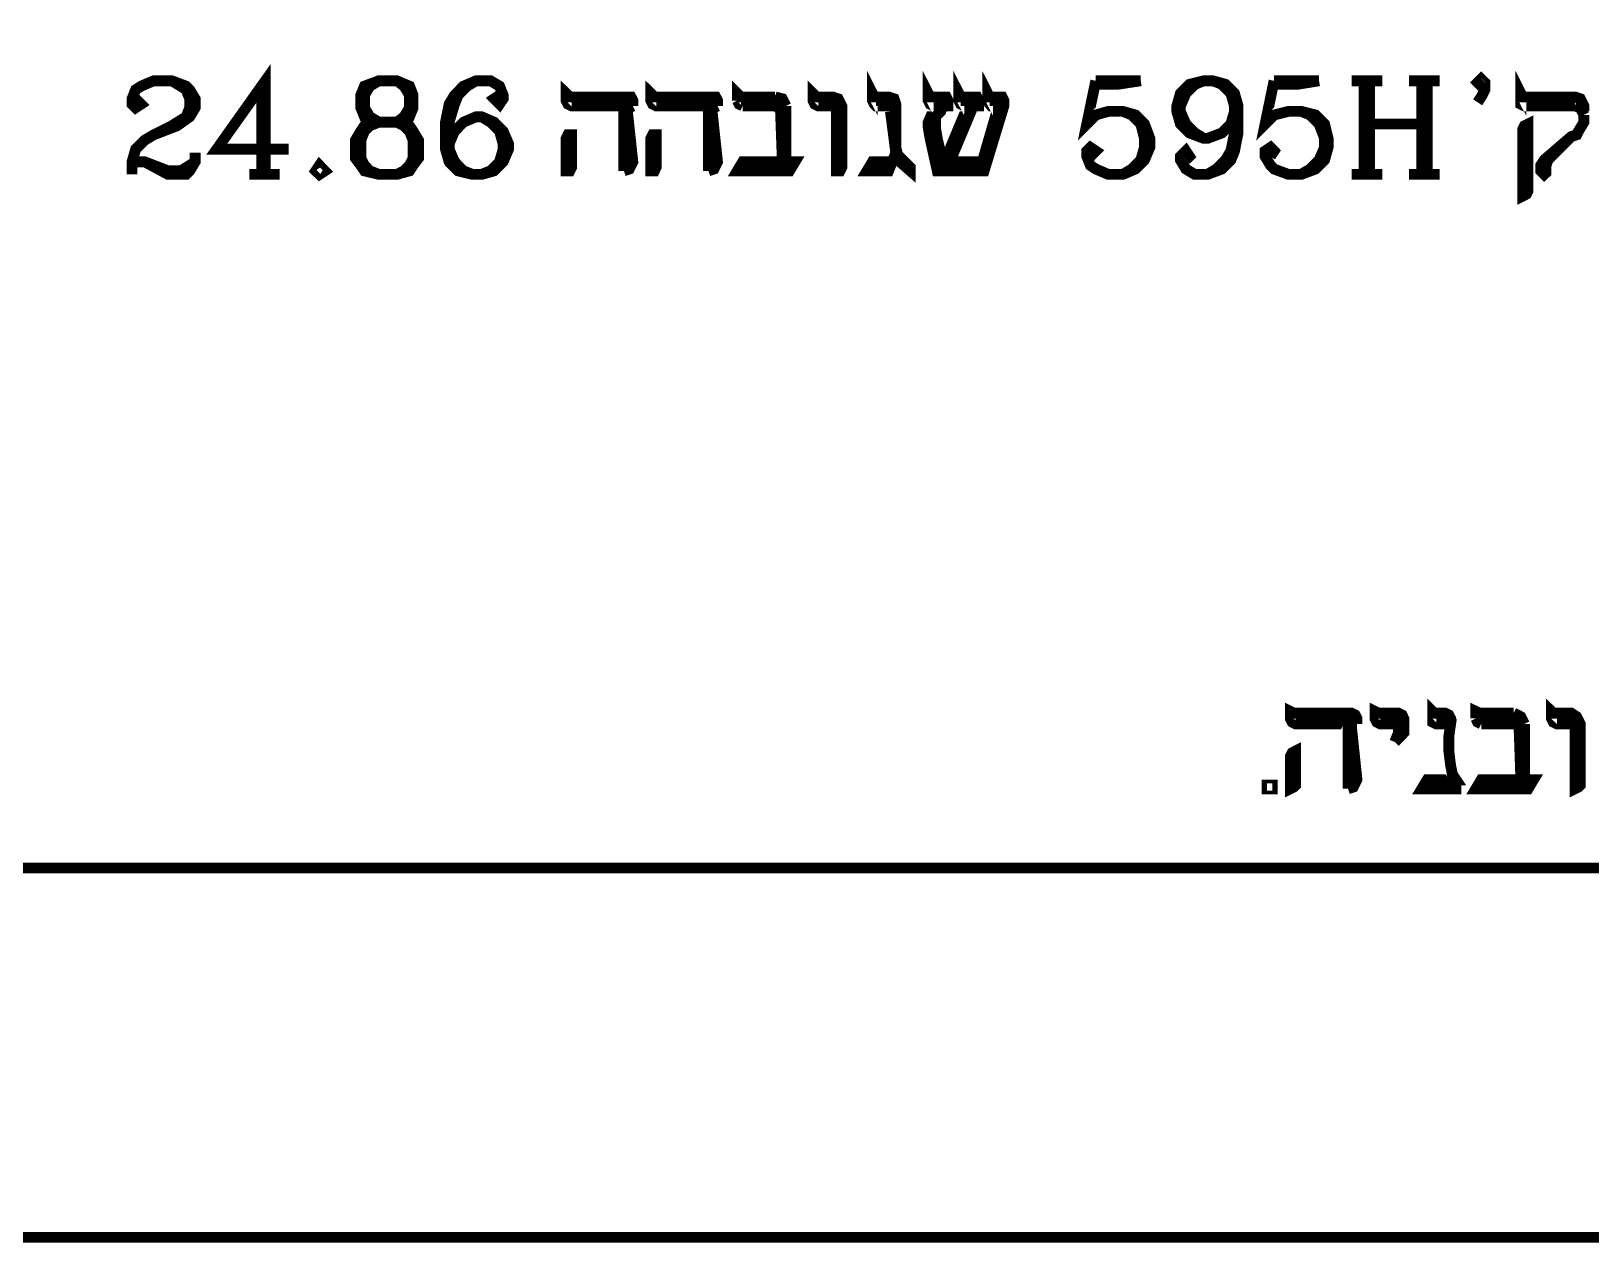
# Model space of a CAD drawing. Extents: x -6935 to 6681, y -4073 to 3778.
# Drawn here: x 3948 to 4797, y -4073 to -3413 of the extents above; entities that cross this region are included whole.
import ezdxf

# ---------------------------------------------------------------- set-up
doc = ezdxf.new("R2010")
doc.units = 0
doc.header["$MEASUREMENT"] = 0

msp = doc.modelspace()

# ---------------------------------------------------------------- linework, layer by layer
at = {"color": 0, "const_width": 5.882508833876793}
for points in [[(6677.84565297868, -4069.668355960762), (6677.84565297868, 3774.663056522774), (-3865.547875738412, 3774.663056522776), (-3865.547875738412, -4069.668355960762), (6677.84565297868, -4069.668355960762)], [(6476.879150683413, -3868.668911616026), (6476.879150683413, 3573.657729669204), (-3663.601347471422, 3573.657729669207), (-3663.601347471422, -3868.668911616026), (6476.879150683413, -3868.668911616026)], [(6476.879150683413, -3868.668911616026), (6476.879150683413, 3573.657729669204), (-3663.601347471422, 3573.657729669207), (-3663.601347471422, -3868.668911616026), (6476.879150683413, -3868.668911616026)], [(4477.773231087558, -3451.004901901942), (4477.773231087558, -3453.969686354214), (4467.020004939232, -3489.27062186631), (4441.519329144376, -3489.27062186631), (4437.601578261014, -3471.623095364679), (4436.601551759255, -3465.717056495466), (4436.601551759255, -3462.781684587362), (4440.531067660284, -3453.969686354214), (4439.542806176192, -3453.969686354214), (4437.601578261014, -3452.981424870122), (4436.601551759255, -3451.004901901942), (4436.601551759255, -3447.110681053914), (4437.601578261014, -3449.057791477926), (4446.407693985328, -3449.057791477926), (4447.395955469419, -3451.004901901942), (4447.395955469419, -3453.969686354214), (4444.45470105248, -3453.969686354214), (4443.466439568389, -3456.910940771152), (4440.531067660284, -3459.840430170424), (4440.531067660284, -3465.717056495466), (4441.519329144376, -3471.623095364679), (4444.45470105248, -3484.352844481186), (4445.442962536572, -3484.352844481186), (4458.178594161915, -3453.969686354214), (4456.237366246734, -3453.969686354214), (4454.260843278553, -3452.981424870122), (4453.260816776794, -3451.004901901942), (4453.260816776794, -3447.110681053914), (4454.260843278553, -3449.057791477926), (4463.096371547035, -3449.057791477926), (4464.055220486956, -3451.004901901942), (4464.055220486956, -3453.969686354214), (4461.113966070019, -3453.969686354214), (4448.384216953509, -3484.352844481186), (4466.03174345514, -3484.352844481186), (4474.837859179454, -3453.969686354214), (4470.920108296092, -3453.969686354214), (4469.955376847336, -3452.981424870122), (4468.967115363244, -3451.004901901942), (4468.967115363244, -3447.110681053914), (4469.955376847336, -3449.057791477926), (4476.814382147637, -3449.057791477926), (4477.773231087558, -3451.004901901942)], [(4386.594344162468, -3489.27062186631), (4386.594344162468, -3453.969686354214), (4376.799966954062, -3453.969686354214), (4374.852856530049, -3452.981424870122), (4373.86459504596, -3451.004901901942), (4373.86459504596, -3447.110681053914), (4375.841118014141, -3449.057791477926), (4384.647233738455, -3449.057791477926), (4387.582605646559, -3450.046052962018), (4389.565011123575, -3453.969686354214), (4389.565011123575, -3487.294098898126), (4388.576749639486, -3489.27062186631), (4386.594344162468, -3489.27062186631)], [(4763.092557057083, -3463.769946071453), (4763.092557057083, -3500.023848014634), (4762.104295572992, -3502.000370982818), (4760.157185148981, -3502.988632466909), (4760.157185148981, -3466.705317979558), (4761.145446633071, -3464.758207555545), (4763.092557057083, -3463.769946071453)], [(4242.502290276656, -3469.640689887662), (4242.502290276656, -3487.294098898126), (4241.514028792564, -3489.27062186631), (4239.531623315548, -3489.27062186631), (4239.531623315548, -3471.623095364679), (4240.51988479964, -3469.640689887662), (4242.502290276656, -3469.640689887662)], [(4288.550569428244, -3469.640689887662), (4288.550569428244, -3487.294098898126), (4287.597602997155, -3489.27062186631), (4285.621080028972, -3489.27062186631), (4285.621080028972, -3471.623095364679), (4286.609341513064, -3469.640689887662), (4288.550569428244, -3469.640689887662)], [(4105.239829146974, -3486.299954905202), (4103.263306178791, -3489.27062186631), (4105.239829146974, -3491.217732290322), (4108.169318546245, -3489.27062186631), (4105.239829146974, -3486.299954905202)], [(4788.587350343107, -3825.556004372543), (4788.587350343107, -3790.260951369283), (4778.763560590533, -3790.260951369283), (4776.81645016652, -3789.260924867524), (4775.828188682428, -3787.284401899341), (4775.828188682428, -3783.396063560149), (4776.81645016652, -3784.35491250007), (4786.610827374923, -3784.35491250007), (4789.55208179186, -3786.331435468253), (4791.528604760044, -3790.260951369283), (4791.528604760044, -3823.579481404362), (4790.540343275952, -3824.567742888453), (4788.587350343107, -3825.556004372543)], [(4636.618617128734, -3804.931928400972), (4636.618617128734, -3823.579481404362), (4635.630355644642, -3824.567742888453), (4633.683245220629, -3825.556004372543), (4633.683245220629, -3807.908477870914), (4634.671506704721, -3805.93195490273), (4636.618617128734, -3804.931928400972)], [(4623.877102994556, -3825.556004372543), (4623.877102994556, -3823.579481404362), (4620.947613595285, -3823.579481404362), (4620.947613595285, -3825.556004372543), (4623.877102994556, -3825.556004372543)]]:
    msp.add_lwpolyline(points, close=True, dxfattribs=at)
for points in [[(4005.219531444568, -3450.046052962018), (4008.184315896841, -3452.981424870122), (4005.219531444568, -3454.934417802971), (4003.26653851172, -3452.981424870122), (4003.26653851172, -3450.046052962018), (4005.219531444568, -3445.128275576897), (4008.184315896841, -3443.181165152885), (4015.049203705975, -3440.251675753614), (4024.843580914381, -3440.251675753614), (4032.696730207605, -3443.181165152885), (4034.637958122785, -3445.128275576897), (4037.579212539724, -3450.046052962018), (4037.579212539724, -3454.934417802971), (4034.637958122785, -3459.840430170424), (4027.778952822484, -3464.758207555545), (4015.049203705975, -3469.640689887662), (4010.131426320855, -3472.5819443046), (4005.219531444568, -3477.487956672053), (4003.26653851172, -3484.352844481186), (4003.26653851172, -3491.217732290322)], [(4024.843580914381, -3440.251675753614), (4029.731945755332, -3443.181165152885), (4032.696730207605, -3445.128275576897), (4034.637958122785, -3450.046052962018), (4034.637958122785, -3454.934417802971), (4032.696730207605, -3459.840430170424), (4024.843580914381, -3464.758207555545), (4015.049203705975, -3469.640689887662)], [(4075.809637451088, -3491.217732290322), (4075.809637451088, -3440.251675753614), (4049.355995225145, -3477.487956672053), (4088.580564129435, -3477.487956672053)], [(4137.599510242131, -3440.251675753614), (4129.746360948904, -3443.181165152885), (4127.769837980723, -3448.069529993835), (4127.769837980723, -3454.934417802971), (4129.746360948904, -3459.840430170424), (4137.599510242131, -3462.781684587362), (4147.393887450535, -3462.781684587362), (4154.258775259668, -3459.840430170424), (4156.205885683683, -3454.934417802971), (4156.205885683683, -3448.069529993835), (4154.258775259668, -3443.181165152885), (4147.393887450535, -3440.251675753614), (4137.599510242131, -3440.251675753614), (4132.681732857011, -3443.181165152885), (4129.746360948904, -3448.069529993835), (4129.746360948904, -3454.934417802971), (4132.681732857011, -3459.840430170424), (4137.599510242131, -3462.781684587362)], [(4147.393887450535, -3462.781684587362), (4151.317520842731, -3459.840430170424), (4154.258775259668, -3454.934417802971), (4154.258775259668, -3448.069529993835), (4151.317520842731, -3443.181165152885), (4147.393887450535, -3440.251675753614)], [(4203.277721372364, -3448.069529993835), (4200.336466955427, -3450.046052962018), (4203.277721372364, -3452.981424870122), (4205.224831796379, -3450.046052962018), (4205.224831796379, -3448.069529993835), (4203.277721372364, -3443.181165152885), (4198.359943987243, -3440.251675753614), (4190.512677202853, -3440.251675753614), (4183.647789393719, -3443.181165152885), (4178.771189570434, -3448.069529993835), (4175.829935153495, -3452.981424870122), (4173.853412185314, -3462.781684587362), (4173.853412185314, -3477.487956672053), (4175.829935153495, -3484.352844481186), (4180.712417485614, -3489.27062186631), (4188.56556677884, -3491.217732290322), (4193.48334416396, -3491.217732290322), (4200.336466955427, -3489.27062186631), (4205.224831796379, -3484.352844481186), (4208.160203704483, -3477.487956672053), (4208.160203704483, -3474.558467272783), (4205.224831796379, -3467.693579463649), (4200.336466955427, -3462.781684587362), (4193.48334416396, -3459.840430170424), (4190.512677202853, -3459.840430170424), (4183.647789393719, -3462.781684587362), (4178.771189570434, -3467.693579463649), (4175.829935153495, -3474.558467272783)], [(4190.512677202853, -3440.251675753614), (4185.630194870735, -3443.181165152885), (4180.712417485614, -3448.069529993835), (4178.771189570434, -3452.981424870122), (4175.829935153495, -3462.781684587362), (4175.829935153495, -3477.487956672053), (4178.771189570434, -3484.352844481186), (4183.647789393719, -3489.27062186631), (4188.56556677884, -3491.217732290322)], [(4414.077425434341, -3453.969686354214), (4408.171386565129, -3453.969686354214), (4407.212537625206, -3452.981424870122), (4406.224276141114, -3451.004901901942), (4406.224276141114, -3447.110681053914), (4407.212537625206, -3449.057791477926), (4415.036274374263, -3449.057791477926), (4418.001058826536, -3450.046052962018), (4418.954025257624, -3452.981424870122), (4418.954025257624, -3476.499695187962), (4419.942286741716, -3480.429211088991), (4426.80717455085, -3487.294098898126), (4426.80717455085, -3489.27062186631), (4418.954025257624, -3482.405734057174)], [(4527.792203702013, -3440.251675753614), (4522.903838861061, -3463.769946071453), (4527.792203702013, -3458.852168686333), (4534.645326493479, -3456.910940771152), (4542.498475786704, -3456.910940771152), (4549.357481087005, -3458.852168686333), (4554.275258472126, -3463.769946071453), (4557.21063038023, -3471.623095364679), (4557.21063038023, -3476.499695187962), (4554.275258472126, -3483.364582997097), (4549.357481087005, -3488.282360382218), (4542.498475786704, -3491.217732290322), (4534.645326493479, -3491.217732290322), (4527.792203702013, -3488.282360382218), (4524.850949285074, -3486.299954905202), (4522.903838861061, -3481.417472573083), (4522.903838861061, -3478.476218156145), (4524.850949285074, -3476.499695187962), (4527.792203702013, -3478.476218156145), (4524.850949285074, -3481.417472573083)], [(4527.792203702013, -3440.251675753614), (4552.298735503944, -3440.251675753614)], [(4527.792203702013, -3442.192903668793), (4539.5631038786, -3442.192903668793), (4552.298735503944, -3440.251675753614)], [(4603.300087093656, -3456.910940771152), (4601.323564125472, -3463.769946071453), (4596.43519928452, -3468.65242840357), (4588.582049991295, -3471.623095364679), (4586.605527023112, -3471.623095364679), (4578.78767278289, -3468.65242840357), (4573.869895397769, -3463.769946071453), (4571.922784973756, -3456.910940771152), (4571.922784973756, -3453.969686354214), (4573.869895397769, -3447.110681053914), (4578.78767278289, -3442.192903668793), (4586.605527023112, -3440.251675753614), (4591.5174218994, -3440.251675753614), (4598.382309708535, -3442.192903668793), (4603.300087093656, -3447.110681053914), (4605.241315008836, -3453.969686354214), (4605.241315008836, -3468.65242840357), (4603.300087093656, -3478.476218156145), (4601.323564125472, -3483.364582997097), (4596.43519928452, -3488.282360382218), (4588.582049991295, -3491.217732290322), (4581.723044690996, -3491.217732290322), (4576.811149814708, -3488.282360382218), (4573.869895397769, -3483.364582997097), (4573.869895397769, -3481.417472573083), (4576.811149814708, -3478.476218156145), (4578.78767278289, -3481.417472573083), (4576.811149814708, -3483.364582997097)], [(4586.605527023112, -3471.623095364679), (4581.723044690996, -3468.65242840357), (4576.811149814708, -3463.769946071453), (4573.869895397769, -3456.910940771152), (4573.869895397769, -3453.969686354214), (4576.811149814708, -3447.110681053914), (4581.723044690996, -3442.192903668793), (4586.605527023112, -3440.251675753614)], [(4591.5174218994, -3440.251675753614), (4596.43519928452, -3442.192903668793), (4601.323564125472, -3447.110681053914), (4603.300087093656, -3453.969686354214), (4603.300087093656, -3468.65242840357), (4601.323564125472, -3478.476218156145), (4598.382309708535, -3483.364582997097), (4593.470414832247, -3488.282360382218), (4588.582049991295, -3491.217732290322)], [(4624.835951934479, -3440.251675753614), (4619.959352111193, -3463.769946071453), (4624.835951934479, -3458.852168686333), (4632.689101227705, -3456.910940771154), (4639.548106528004, -3456.910940771154), (4647.401255821229, -3458.852168686333), (4652.319033206351, -3463.769946071453), (4654.266143630364, -3471.623095364679), (4654.266143630364, -3476.499695187962), (4652.319033206351, -3483.364582997097), (4647.401255821229, -3488.282360382218), (4639.548106528004, -3491.217732290322), (4632.689101227705, -3491.217732290322), (4624.835951934479, -3488.282360382218), (4622.888841510465, -3486.299954905202), (4619.959352111193, -3481.417472573083), (4619.959352111193, -3478.476218156145), (4622.888841510465, -3476.499695187962), (4624.835951934479, -3478.476218156145), (4622.888841510465, -3481.417472573083)], [(4624.835951934479, -3440.251675753614), (4649.348366245244, -3440.251675753614)], [(4624.835951934479, -3442.192903668793), (4637.606878612825, -3442.192903668793), (4649.348366245244, -3440.251675753614)], [(4667.001775255709, -3440.251675753614), (4683.696335326249, -3440.251675753614)], [(4673.854898047175, -3440.251675753614), (4673.854898047175, -3491.217732290322)], [(4676.831447517116, -3440.251675753614), (4676.831447517116, -3491.217732290322)], [(4698.367312357939, -3440.251675753614), (4715.055989919647, -3440.251675753614)], [(4705.232200167073, -3440.251675753614), (4705.232200167073, -3491.217732290322)], [(4708.202867128181, -3440.251675753614), (4708.202867128181, -3491.217732290322)], [(4739.568404230411, -3441.204642184702), (4737.591881262228, -3443.181165152885), (4735.644770838215, -3441.204642184702), (4737.591881262228, -3439.263414269522), (4739.568404230411, -3441.204642184702), (4739.568404230411, -3445.128275576897), (4737.591881262228, -3449.057791477926), (4735.644770838215, -3451.993163386033)], [(4788.587350343107, -3453.969686354214), (4761.145446633071, -3453.969686354214), (4759.168923664889, -3452.981424870122), (4759.168923664889, -3447.110681053914), (4760.157185148981, -3449.057791477926), (4788.587350343107, -3449.057791477926), (4791.528604760044, -3450.046052962018), (4793.475715184057, -3453.969686354214), (4793.475715184057, -3456.910940771154)], [(4073.862527027075, -3445.128275576897), (4073.862527027075, -3491.217732290322)], [(4270.938337979616, -3489.27062186631), (4270.938337979616, -3456.910940771152), (4271.891304410703, -3453.969686354214), (4242.502290276656, -3453.969686354214), (4240.51988479964, -3452.981424870122), (4239.531623315548, -3451.004901901942), (4239.531623315548, -3447.110681053914), (4241.514028792564, -3449.057791477926), (4274.832558827642, -3449.057791477926), (4275.820820311734, -3451.004901901942), (4275.820820311734, -3453.969686354214)], [(4316.992499640037, -3489.27062186631), (4316.992499640037, -3456.910940771152), (4317.980761124129, -3453.969686354214), (4288.550569428244, -3453.969686354214), (4286.609341513064, -3452.981424870122), (4285.621080028972, -3451.004901901942), (4285.621080028972, -3447.110681053914), (4287.597602997155, -3449.057791477926), (4320.916133032233, -3449.057791477926), (4321.904394516325, -3451.004901901942), (4321.904394516325, -3453.969686354214)], [(4353.27581412739, -3449.057791477926), (4334.640026141669, -3449.057791477926), (4332.692915717655, -3447.110681053914), (4332.692915717655, -3451.004901901942)], [(4353.27581412739, -3449.057791477926), (4357.205330028421, -3450.046052962018), (4359.152440452433, -3453.969686354214)], [(4272.879565894795, -3451.004901901942), (4242.502290276656, -3451.004901901942)], [(4272.879565894795, -3456.910940771152), (4275.820820311734, -3484.352844481186), (4273.867827378886, -3488.282360382218), (4270.938337979616, -3489.27062186631)], [(4272.879565894795, -3456.910940771152), (4273.867827378886, -3454.934417802971), (4275.820820311734, -3453.969686354214)], [(4318.96902260822, -3451.004901901942), (4288.550569428244, -3451.004901901942)], [(4318.96902260822, -3456.910940771152), (4321.904394516325, -3484.352844481186), (4319.957284092312, -3488.282360382218), (4316.992499640037, -3489.27062186631)], [(4318.96902260822, -3456.910940771152), (4319.957284092312, -3454.934417802971), (4321.904394516325, -3453.969686354214)], [(4335.628287625759, -3453.969686354214), (4333.681177201746, -3452.981424870122), (4332.692915717655, -3451.004901901942)], [(4334.640026141669, -3451.004901901942), (4355.222924551405, -3451.004901901942)], [(4335.628287625759, -3453.969686354214), (4353.27581412739, -3453.969686354214), (4355.222924551405, -3454.934417802971), (4356.217068544329, -3456.910940771152), (4357.205330028421, -3484.352844481186)], [(4359.152440452433, -3484.352844481186), (4359.152440452433, -3453.969686354214)], [(4386.594344162468, -3451.004901901942), (4376.799966954062, -3451.004901901942)], [(4416.024535858354, -3484.352844481186), (4406.224276141114, -3484.352844481186), (4403.283021724177, -3489.27062186631), (4415.036274374263, -3489.27062186631), (4418.954025257624, -3479.440949604902), (4416.024535858354, -3456.910940771152)], [(4408.171386565129, -3451.004901901942), (4416.024535858354, -3451.004901901942)], [(4414.077425434341, -3453.969686354214), (4416.024535858354, -3454.934417802971), (4416.024535858354, -3456.910940771152)], [(4444.45470105248, -3451.004901901942), (4439.542806176192, -3451.004901901942)], [(4460.125704585927, -3451.004901901942), (4454.260843278553, -3451.004901901942)], [(4474.837859179454, -3451.004901901942), (4469.955376847336, -3451.004901901942)], [(4542.498475786704, -3456.910940771152), (4547.416253171825, -3458.852168686333), (4552.298735503944, -3463.769946071453), (4554.275258472126, -3471.623095364679), (4554.275258472126, -3476.499695187962), (4552.298735503944, -3483.364582997097), (4547.416253171825, -3488.282360382218), (4542.498475786704, -3491.217732290322)], [(4639.548106528004, -3456.910940771154), (4644.465883913124, -3458.852168686333), (4649.348366245244, -3463.769946071453), (4652.319033206351, -3471.623095364679), (4652.319033206351, -3476.499695187962), (4649.348366245244, -3483.364582997097), (4644.465883913124, -3488.282360382218), (4639.548106528004, -3491.217732290322)], [(4788.587350343107, -3451.004901901942), (4763.092557057083, -3451.004901901942)], [(4788.587350343107, -3453.969686354214), (4791.528604760044, -3454.934417802971), (4793.475715184057, -3458.852168686333)], [(4137.599510242131, -3462.781684587362), (4129.746360948904, -3464.758207555545), (4127.769837980723, -3467.693579463649), (4124.828583563783, -3472.5819443046), (4124.828583563783, -3482.405734057174), (4127.769837980723, -3486.299954905202), (4129.746360948904, -3489.27062186631), (4137.599510242131, -3491.217732290322), (4147.393887450535, -3491.217732290322), (4154.258775259668, -3489.27062186631), (4156.205885683683, -3486.299954905202), (4159.135375082955, -3482.405734057174), (4159.135375082955, -3472.5819443046), (4156.205885683683, -3467.693579463649), (4154.258775259668, -3464.758207555545), (4147.393887450535, -3462.781684587362)], [(4137.599510242131, -3462.781684587362), (4132.681732857011, -3464.758207555545), (4129.746360948904, -3467.693579463649), (4127.769837980723, -3472.5819443046), (4127.769837980723, -3482.405734057174), (4129.746360948904, -3486.299954905202), (4132.681732857011, -3489.27062186631), (4137.599510242131, -3491.217732290322)], [(4147.393887450535, -3491.217732290322), (4151.317520842731, -3489.27062186631), (4154.258775259668, -3486.299954905202), (4156.205885683683, -3482.405734057174), (4156.205885683683, -3472.5819443046), (4154.258775259668, -3467.693579463649), (4151.317520842731, -3464.758207555545), (4147.393887450535, -3462.781684587362)], [(4193.48334416396, -3491.217732290322), (4198.359943987243, -3489.27062186631), (4203.277721372364, -3484.352844481186), (4205.224831796379, -3477.487956672053), (4205.224831796379, -3474.558467272783), (4203.277721372364, -3467.693579463649), (4198.359943987243, -3462.781684587362), (4193.48334416396, -3459.840430170424)], [(4676.831447517116, -3463.769946071453), (4705.232200167073, -3463.769946071453)], [(4786.610827374923, -3470.628951371753), (4773.881078258415, -3483.364582997097), (4772.892816774323, -3486.299954905202), (4772.892816774323, -3490.229470806231), (4771.898672781399, -3491.217732290322), (4770.939823841476, -3490.229470806231), (4769.951562357384, -3489.27062186631), (4769.951562357384, -3486.299954905202), (4771.898672781399, -3483.364582997097), (4772.892816774323, -3482.405734057174), (4786.610827374923, -3470.628951371753), (4789.55208179186, -3469.640689887662), (4790.540343275952, -3467.693579463649), (4793.475715184057, -3462.781684587362), (4793.475715184057, -3458.852168686333)], [(4272.879565894795, -3487.294098898126), (4272.879565894795, -3474.558467272783)], [(4318.96902260822, -3487.294098898126), (4318.96902260822, -3474.558467272783)], [(4010.131426320855, -3484.352844481186), (4022.867057946197, -3491.217732290322), (4032.696730207605, -3491.217732290322), (4034.637958122785, -3489.27062186631), (4037.579212539724, -3484.352844481186), (4037.579212539724, -3479.440949604902)], [(4003.26653851172, -3486.299954905202), (4005.219531444568, -3484.352844481186), (4010.131426320855, -3484.352844481186), (4022.867057946197, -3489.27062186631), (4029.731945755332, -3489.27062186631), (4034.637958122785, -3486.299954905202), (4037.579212539724, -3484.352844481186)], [(4067.003521726775, -3491.217732290322), (4083.662786744314, -3491.217732290322)], [(4359.152440452433, -3484.352844481186), (4364.070217837554, -3484.352844481186), (4361.128963420617, -3489.27062186631), (4332.692915717655, -3489.27062186631), (4335.628287625759, -3484.352844481186), (4357.205330028421, -3484.352844481186)], [(4361.128963420617, -3487.294098898126), (4334.640026141669, -3487.294098898126)], [(4414.077425434341, -3487.294098898126), (4406.224276141114, -3487.294098898126)], [(4465.043481971048, -3487.294098898126), (4444.45470105248, -3487.294098898126)], [(4667.001775255709, -3491.217732290322), (4683.696335326249, -3491.217732290322)], [(4698.367312357939, -3491.217732290322), (4715.055989919647, -3491.217732290322)], [(4723.873870661628, -3821.626488471513), (4723.873870661628, -3825.556004372543), (4705.232200167073, -3825.556004372543), (4708.202867128181, -3820.638226987422), (4723.873870661628, -3820.638226987422), (4721.92087772878, -3817.702855079317), (4720.932616244689, -3812.785077694197), (4719.944354760597, -3804.931928400972), (4719.944354760597, -3797.114074160749), (4720.932616244689, -3790.260951369283), (4713.079466951463, -3790.260951369283), (4711.138239036285, -3789.260924867524), (4711.138239036285, -3783.396063560149), (4712.126500520377, -3784.35491250007), (4717.997244336584, -3784.35491250007), (4719.944354760597, -3785.343173984162), (4720.932616244689, -3787.284401899341), (4720.932616244689, -3790.260951369283)], [(4665.04878232286, -3825.556004372543), (4665.04878232286, -3792.202179284462), (4666.037043806951, -3790.260951369283), (4636.618617128734, -3790.260951369283), (4634.671506704721, -3789.260924867524), (4633.683245220629, -3787.284401899341), (4633.683245220629, -3783.396063560149), (4635.630355644642, -3784.35491250007), (4667.001775255709, -3784.35491250007), (4668.978298223888, -3785.343173984162), (4669.96655970798, -3787.284401899341), (4669.96655970798, -3790.260951369283)], [(4667.001775255709, -3787.284401899341), (4636.618617128734, -3787.284401899341)], [(4690.549458117715, -3790.260951369283), (4682.702191333325, -3790.260951369283), (4680.719785856309, -3789.260924867524), (4679.760936916387, -3787.284401899341), (4679.760936916387, -3783.396063560149), (4681.708047340398, -3784.35491250007), (4692.502451050563, -3784.35491250007), (4694.478974018744, -3785.343173984162), (4695.431940449835, -3787.284401899341), (4695.431940449835, -3795.137551192566), (4690.549458117715, -3800.055328577689)], [(4692.502451050563, -3787.284401899341), (4682.702191333325, -3787.284401899341)], [(4717.997244336584, -3787.284401899341), (4713.079466951463, -3787.284401899341)], [(4755.239407763858, -3784.35491250007), (4736.638914831141, -3784.35491250007), (4734.656509354123, -3783.396063560149), (4734.656509354123, -3787.284401899341)], [(4737.591881262228, -3790.260951369283), (4735.644770838215, -3789.260924867524), (4734.656509354123, -3787.284401899341)], [(4736.638914831141, -3787.284401899341), (4757.227695749709, -3787.284401899341)], [(4755.239407763858, -3784.35491250007), (4759.168923664889, -3786.331435468253), (4761.145446633071, -3790.260951369283)], [(4788.587350343107, -3787.284401899341), (4778.763560590533, -3787.284401899341)], [(4667.001775255709, -3792.202179284462), (4669.96655970798, -3820.638226987422), (4667.990036739797, -3824.567742888453), (4665.04878232286, -3825.556004372543)], [(4667.001775255709, -3792.202179284462), (4667.990036739797, -3790.260951369283), (4669.96655970798, -3790.260951369283)], [(4690.549458117715, -3790.260951369283), (4692.502451050563, -3790.260951369283), (4692.502451050563, -3792.202179284462)], [(4690.549458117715, -3800.055328577689), (4692.502451050563, -3795.137551192566), (4692.502451050563, -3792.202179284462)], [(4737.591881262228, -3790.260951369283), (4757.227695749709, -3790.260951369283), (4758.180662180797, -3792.202179284462), (4759.168923664889, -3820.638226987422)], [(4761.145446633071, -3820.638226987422), (4761.145446633071, -3790.260951369283)], [(4667.001775255709, -3823.579481404362), (4667.001775255709, -3810.837967270184)], [(4761.145446633071, -3820.638226987422), (4766.033811474023, -3820.638226987422), (4763.092557057083, -3825.556004372543), (4734.656509354123, -3825.556004372543), (4737.591881262228, -3820.638226987422), (4759.168923664889, -3820.638226987422)], [(4720.932616244689, -3823.579481404362), (4708.202867128181, -3823.579481404362)], [(4763.092557057083, -3823.579481404362), (4736.638914831141, -3823.579481404362)]]:
    msp.add_lwpolyline(points, dxfattribs=at)

doc.saveas('drawing.dxf')
